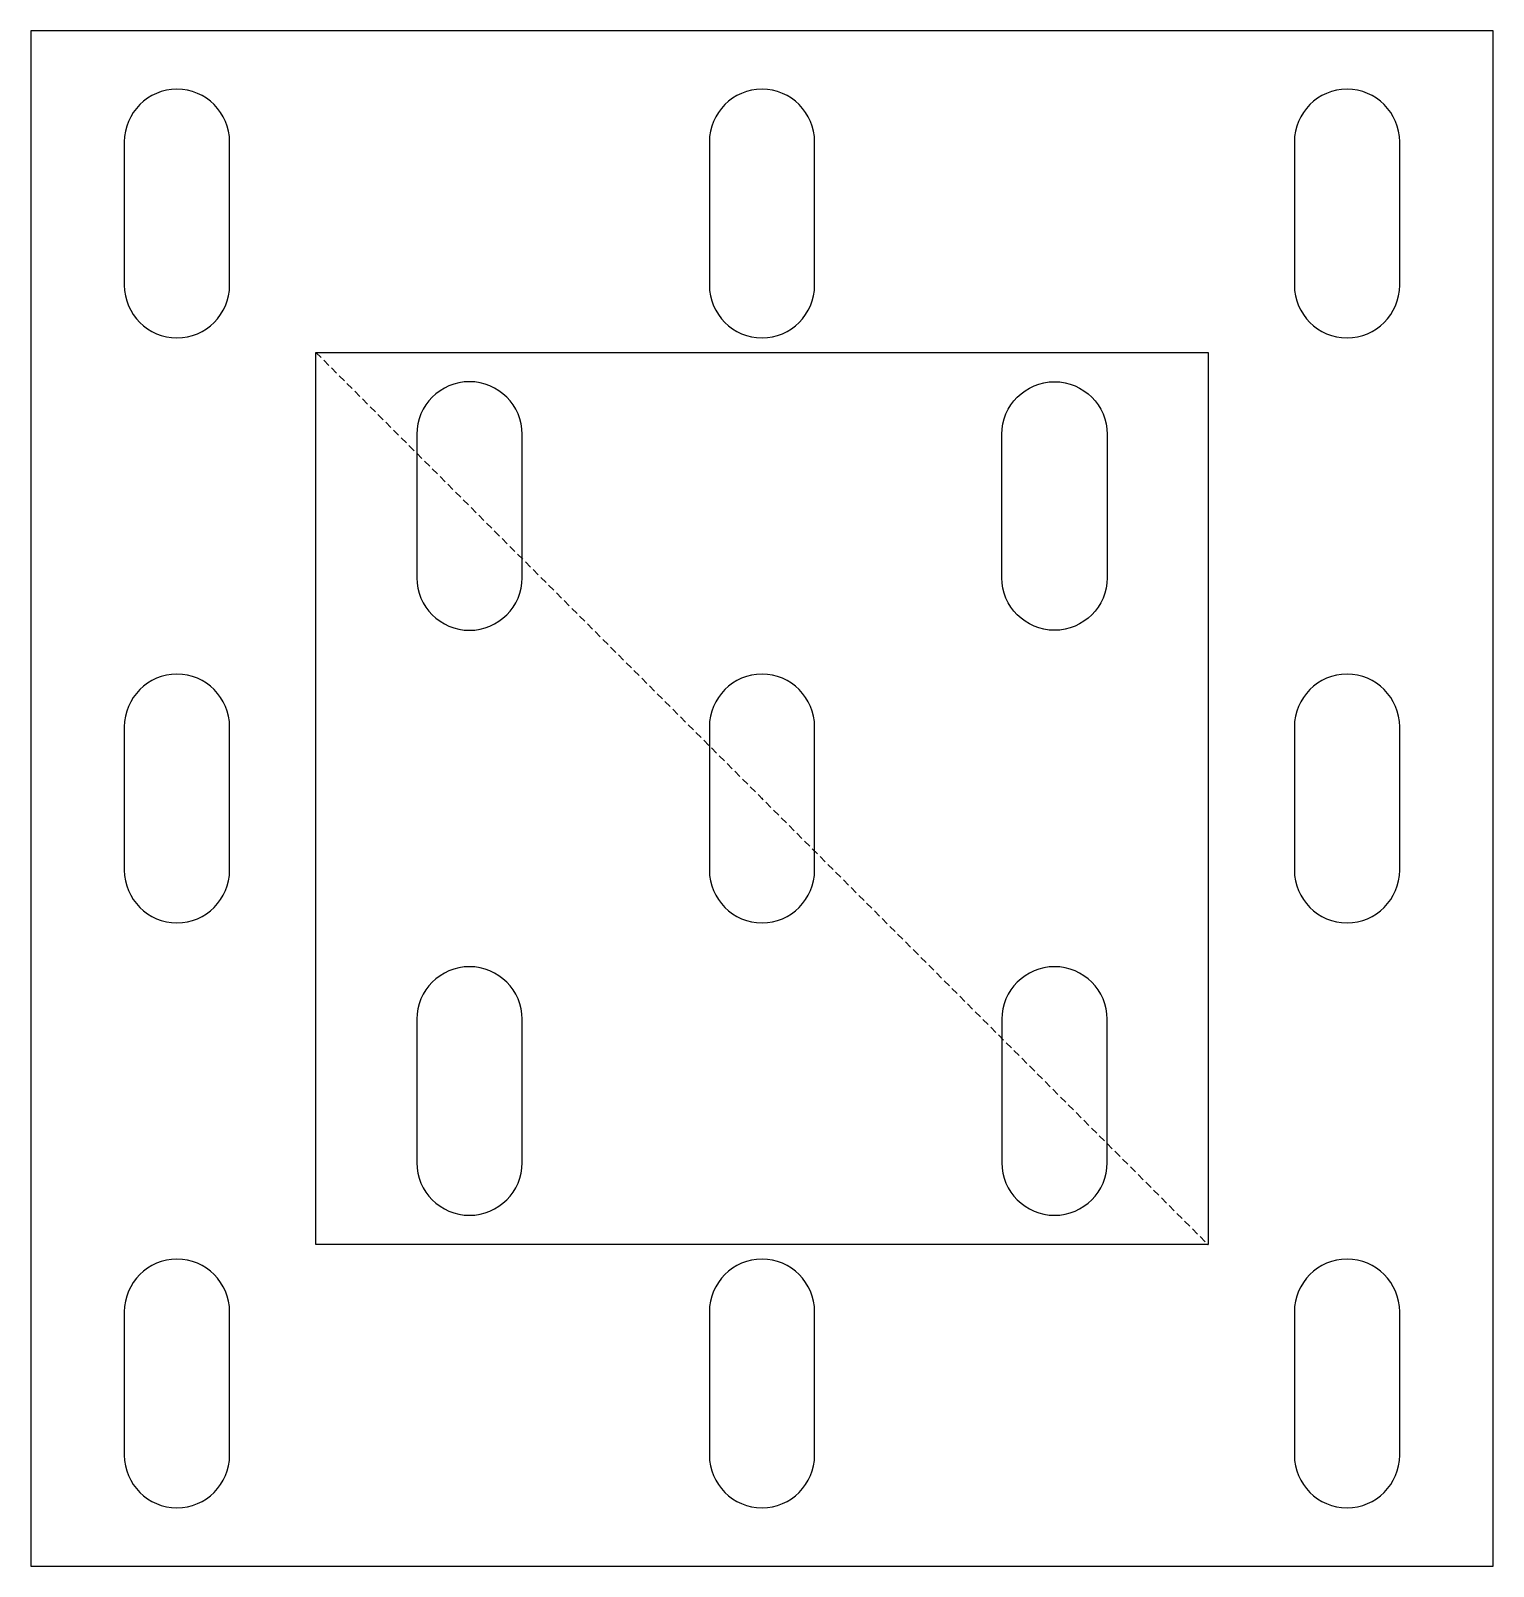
# Model space of a CAD drawing. Header units: millimetres. Extents: x -50 to 50, y -53 to 53.
import ezdxf

# ---------------------------------------------------------------- set-up
doc = ezdxf.new("R2010")
doc.units = ezdxf.units.MM
doc.linetypes.add('DASHED', pattern=[0.75, 0.5, -0.25])
doc.layers.get('0').update_dxf_attribs({"linetype": 'CONTINUOUS'})

msp = doc.modelspace()

# ---------------------------------------------------------------- linework, layer by layer
at = {"linetype": 'DASHED'}
msp.add_line((-30.5, 30.5), (30.5, -30.5), dxfattribs=at)
for points in [[(50, -52.5), (50, 52.5), (-50, 52.5), (-50, -52.5)], [(50, -52.5), (50, 52.5), (-50, 52.5), (-50, -52.5)], [(-30.5, 30.5), (30.5, 30.5), (30.5, -30.5), (-30.5, -30.5)]]:
    msp.add_lwpolyline(points, close=True)
for points in [[(-43.6, 35.1, 1), (-36.4, 35.1), (-36.4, 44.9, 1), (-43.6, 44.9)], [(-43.6, 35.1, 1), (-36.4, 35.1), (-36.4, 44.9, 1), (-43.6, 44.9)], [(-3.6, 35.1, 1), (3.6, 35.1), (3.6, 44.9, 1), (-3.6, 44.9)], [(-3.6, 35.1, 1), (3.6, 35.1), (3.6, 44.9, 1), (-3.6, 44.9)], [(36.4, 35.1, 1), (43.6, 35.1), (43.6, 44.9, 1), (36.4, 44.9)], [(36.4, 35.1, 1), (43.6, 35.1), (43.6, 44.9, 1), (36.4, 44.9)], [(-16.4, 24.9, 1), (-23.6, 24.9), (-23.6, 15.1, 1), (-16.4, 15.1)], [(-16.4, 24.9, 1), (-23.6, 24.9), (-23.6, 15.1, 1), (-16.4, 15.1)], [(23.6, 24.9), (23.6, 15.1, -1), (16.4, 15.1), (16.4, 24.9, -1)], [(23.6, 24.9), (23.6, 15.1, -1), (16.4, 15.1), (16.4, 24.9, -1)], [(-43.6, -4.9, 1), (-36.4, -4.9), (-36.4, 4.9, 1), (-43.6, 4.9)], [(-43.6, -4.9, 1), (-36.4, -4.9), (-36.4, 4.9, 1), (-43.6, 4.9)], [(-3.6, -4.9, 1), (3.6, -4.9), (3.6, 4.9, 1), (-3.6, 4.9)], [(-3.6, -4.9, 1), (3.6, -4.9), (3.6, 4.9, 1), (-3.6, 4.9)], [(36.4, -4.9, 1), (43.6, -4.9), (43.6, 4.9, 1), (36.4, 4.9)], [(36.4, -4.9, 1), (43.6, -4.9), (43.6, 4.9, 1), (36.4, 4.9)], [(-16.4, -15.1, 1), (-23.6, -15.1), (-23.6, -24.9, 1), (-16.4, -24.9)], [(-16.4, -15.1, 1), (-23.6, -15.1), (-23.6, -24.9, 1), (-16.4, -24.9)], [(23.6, -15.1, 1), (16.4, -15.1), (16.4, -24.9, 1), (23.6, -24.9)], [(23.6, -15.1, 1), (16.4, -15.1), (16.4, -24.9, 1), (23.6, -24.9)], [(-36.4, -35.1, 1), (-43.6, -35.1), (-43.6, -44.9, 1), (-36.4, -44.9)], [(-36.4, -35.1, 1), (-43.6, -35.1), (-43.6, -44.9, 1), (-36.4, -44.9)], [(3.6, -35.1, 1), (-3.6, -35.1), (-3.6, -44.9, 1), (3.6, -44.9)], [(3.6, -35.1, 1), (-3.6, -35.1), (-3.6, -44.9, 1), (3.6, -44.9)], [(43.6, -35.1, 1), (36.4, -35.1), (36.4, -44.9, 1), (43.6, -44.9)], [(43.6, -35.1, 1), (36.4, -35.1), (36.4, -44.9, 1), (43.6, -44.9)]]:
    msp.add_lwpolyline(points, format="xyb", close=True)
msp.add_point((0, 0))

doc.saveas('drawing.dxf')
